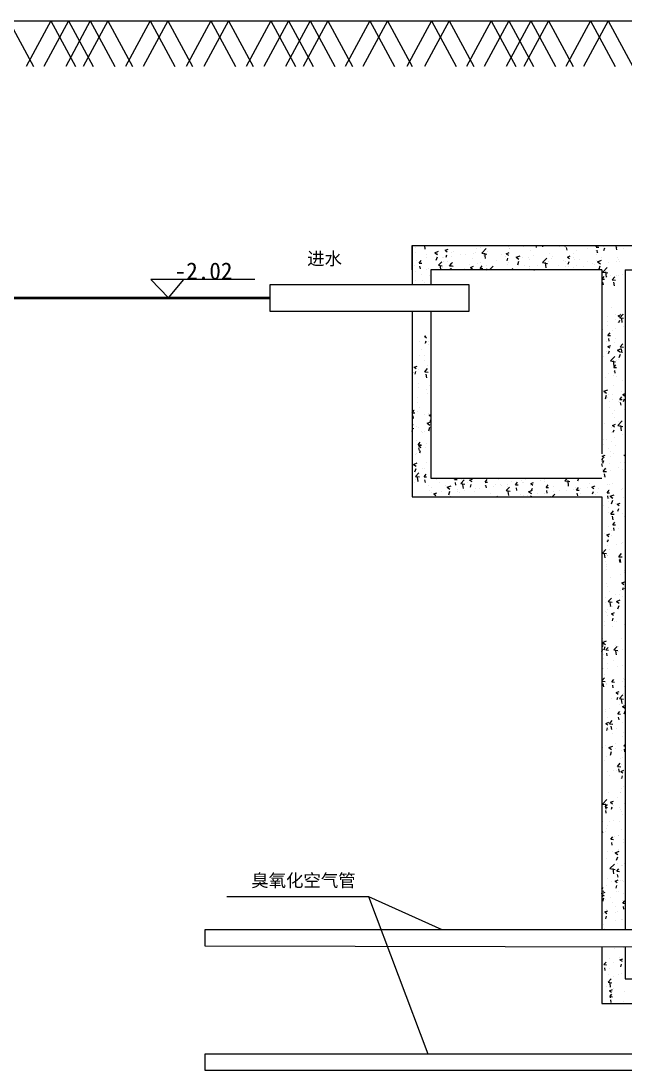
# Model space of a CAD drawing. Header units: inches. Extents: x -343134 to -190334, y -250018 to -182064.
# Drawn here: x -218609 to -214346, y -193820 to -186421 of the extents above; entities that cross this region are included whole.
import ezdxf

# ---------------------------------------------------------------- set-up
doc = ezdxf.new("R2010")
doc.units = ezdxf.units.IN
doc.header["$MEASUREMENT"] = 0
doc.linetypes.add('DASHDOT', pattern=[1, 0.5, -0.25, 0, -0.25])

# ---------------------------------------------------------------- blocks, each defined once
blk = doc.blocks.new('4')
at = {"ltscale": 5}
for p, q in [((50049.8321, -10689.0826), (50049.8321, -10689.3565)), ((50049.8321, -10689.0826), (50051.3344, -10689.0826)), ((50049.8321, -10689.2541), (50049.8321, -10689.0826)), ((50049.9234, -10689.1063), (50049.9206, -10689.0826)), ((50050.7097, -10689.0958), (50050.7073, -10689.0826)), ((50050.7543, -10689.0917), (50050.7574, -10689.0826)), ((50050.913, -10689.0881), (50050.9148, -10689.0826)), ((50051.1309, -10689.0926), (50051.1393, -10689.0826)), ((50051.3344, -10689.0826), (50056.8344, -10689.0826)), ((50049.8524, -10689.0924), (50049.8524, -10689.0924)), ((50049.8537, -10689.1342), (50049.8537, -10689.1342)), ((50049.9037, -10689.0854), (50049.9037, -10689.0854)), ((50049.9366, -10689.1452), (50049.9366, -10689.1452)), ((50049.991, -10689.1325), (50050.019, -10689.1217)), ((50049.991, -10689.1325), (50050.0109, -10689.1459)), ((50050.0117, -10689.1353), (50050.0117, -10689.1353)), ((50050.0139, -10689.1409), (50050.0139, -10689.1409)), ((50050.065, -10689.1152), (50050.086, -10689.1072)), ((50050.065, -10689.1152), (50050.08, -10689.1253)), ((50050.0711, -10689.1644), (50050.0772, -10689.1463)), ((50050.109, -10689.1341), (50050.109, -10689.1341)), ((50050.1253, -10689.1204), (50050.1253, -10689.1204)), ((50050.174, -10689.1477), (50050.174, -10689.1477)), ((50050.2057, -10689.1449), (50050.2057, -10689.1449)), ((50050.263, -10689.1382), (50050.263, -10689.1382)), ((50050.2774, -10689.1276), (50050.2774, -10689.1276)), ((50050.284, -10689.1041), (50050.284, -10689.1041)), ((50050.3148, -10689.0954), (50050.3148, -10689.0954)), ((50050.324, -10689.1361), (50050.3552, -10689.1036)), ((50050.324, -10689.1361), (50050.3596, -10689.1416)), ((50050.3342, -10689.1545), (50050.3342, -10689.1545)), ((50050.3503, -10689.1725), (50050.3459, -10689.1345)), ((50050.3615, -10689.1224), (50050.3615, -10689.1224)), ((50050.3899, -10689.0856), (50050.3899, -10689.0856)), ((50050.4627, -10689.1418), (50050.4627, -10689.1418)), ((50050.4962, -10689.1393), (50050.5172, -10689.1312)), ((50050.4962, -10689.1393), (50050.5111, -10689.1493)), ((50050.5107, -10689.0876), (50050.5107, -10689.0876)), ((50050.5155, -10689.1013), (50050.5155, -10689.1013)), ((50050.5156, -10689.105), (50050.5156, -10689.105)), ((50050.5659, -10689.1645), (50050.5939, -10689.1538)), ((50050.6157, -10689.0918), (50050.6157, -10689.0918)), ((50050.6681, -10689.1137), (50050.6681, -10689.1137)), ((50050.6892, -10689.1541), (50050.6892, -10689.1541)), ((50050.8028, -10689.1391), (50050.8028, -10689.1391)), ((50050.8701, -10689.0881), (50050.8701, -10689.0881)), ((50050.9249, -10689.1147), (50050.9214, -10689.0958)), ((50050.9273, -10689.1633), (50050.9483, -10689.1552)), ((50050.9732, -10689.1384), (50050.9732, -10689.1384)), ((50050.9923, -10689.1142), (50050.9923, -10689.1142)), ((50051.0674, -10689.1043), (50051.0674, -10689.1043)), ((50051.1248, -10689.1192), (50051.1248, -10689.1192)), ((50051.13, -10689.1475), (50051.13, -10689.1475)), ((50051.1309, -10689.0926), (50051.1488, -10689.0942)), ((50051.1401, -10689.1335), (50051.1366, -10689.1147)), ((50051.1464, -10689.1329), (50051.1464, -10689.1329)), ((50051.181, -10689.0893), (50051.181, -10689.0893)), ((50051.1854, -10689.1157), (50051.1915, -10689.0976)), ((50051.2754, -10689.1122), (50051.2721, -10689.0837)), ((50051.2806, -10689.0967), (50051.2806, -10689.0967)), ((50051.3213, -10689.1029), (50051.3213, -10689.1029)), ((50049.8321, -10689.201), (50049.8336, -10689.2011)), ((50049.8321, -10689.2047), (50049.834, -10689.2039)), ((50049.8475, -10689.2256), (50049.8475, -10689.2256)), ((50049.8658, -10689.1878), (50049.8658, -10689.1878)), ((50049.8814, -10689.2053), (50049.8959, -10689.1881)), ((50049.8814, -10689.2053), (50049.8994, -10689.2069)), ((50049.8906, -10689.2462), (50049.8872, -10689.2274)), ((50049.9001, -10689.1853), (50049.9001, -10689.1853)), ((50049.9341, -10689.1641), (50049.9341, -10689.1641)), ((50050.0021, -10689.185), (50050.0102, -10689.1609)), ((50050.0113, -10689.1714), (50050.0113, -10689.1714)), ((50050.0171, -10689.2204), (50050.0405, -10689.1961)), ((50050.0171, -10689.2204), (50050.0438, -10689.2246)), ((50050.0343, -10689.2541), (50050.0312, -10689.227)), ((50050.0442, -10689.1677), (50050.0442, -10689.1677)), ((50050.0529, -10689.1974), (50050.0529, -10689.1974)), ((50050.0541, -10689.1641), (50050.0541, -10689.1641)), ((50050.0793, -10689.1968), (50050.0793, -10689.1968)), ((50050.0966, -10689.2242), (50050.1159, -10689.2012)), ((50050.0966, -10689.2242), (50050.1111, -10689.2069)), ((50050.0966, -10689.2241), (50050.1205, -10689.2262)), ((50050.0966, -10689.2241), (50050.1145, -10689.2257)), ((50050.1115, -10689.1582), (50050.1115, -10689.1582)), ((50050.2359, -10689.2138), (50050.2359, -10689.2138)), ((50050.2441, -10689.236), (50050.2651, -10689.228)), ((50050.255, -10689.1718), (50050.255, -10689.1718)), ((50050.2928, -10689.2058), (50050.2928, -10689.2058)), ((50050.311, -10689.2039), (50050.311, -10689.2039)), ((50050.3118, -10689.243), (50050.3263, -10689.2257)), ((50050.3578, -10689.2223), (50050.3578, -10689.2223)), ((50050.3835, -10689.2493), (50050.4028, -10689.2263)), ((50050.4246, -10689.1889), (50050.4246, -10689.1889)), ((50050.4943, -10689.1612), (50050.4943, -10689.1612)), ((50050.5022, -10689.1885), (50050.5083, -10689.1703)), ((50050.5064, -10689.2149), (50050.5064, -10689.2149)), ((50050.5119, -10689.2012), (50050.5119, -10689.2012)), ((50050.5659, -10689.1645), (50050.5858, -10689.1779)), ((50050.5769, -10689.2171), (50050.585, -10689.1929)), ((50050.6141, -10689.164), (50050.6141, -10689.164)), ((50050.6215, -10689.223), (50050.6215, -10689.223)), ((50050.6545, -10689.168), (50050.6545, -10689.168)), ((50050.662, -10689.2296), (50050.662, -10689.2296)), ((50050.6634, -10689.182), (50050.6634, -10689.182)), ((50050.6635, -10689.2276), (50050.6635, -10689.2276)), ((50050.7199, -10689.2239), (50050.7199, -10689.2239)), ((50050.7509, -10689.2023), (50050.7821, -10689.1699)), ((50050.7509, -10689.2023), (50050.7865, -10689.2078)), ((50050.7772, -10689.2387), (50050.7728, -10689.2007)), ((50050.7965, -10689.193), (50050.7965, -10689.193)), ((50050.8146, -10689.1748), (50050.8146, -10689.1748)), ((50050.8192, -10689.1595), (50050.8192, -10689.1595)), ((50050.8653, -10689.2212), (50050.8653, -10689.2212)), ((50050.8967, -10689.1875), (50050.8967, -10689.1875)), ((50050.9146, -10689.1964), (50050.9146, -10689.1964)), ((50050.9273, -10689.1633), (50050.9422, -10689.1734)), ((50050.9334, -10689.2125), (50050.9395, -10689.1944)), ((50050.9714, -10689.1629), (50050.9714, -10689.1629)), ((50050.9748, -10689.1815), (50050.9748, -10689.1815)), ((50050.9884, -10689.2226), (50050.9884, -10689.2226)), ((50051.0147, -10689.1832), (50051.0147, -10689.1832)), ((50051.0433, -10689.2288), (50051.0433, -10689.2288)), ((50051.073, -10689.1912), (50051.073, -10689.1912)), ((50051.1021, -10689.2077), (50051.1021, -10689.2077)), ((50051.1211, -10689.219), (50051.1211, -10689.219)), ((50051.1349, -10689.1883), (50051.1349, -10689.1883)), ((50051.1407, -10689.1966), (50051.1687, -10689.1858)), ((50051.1407, -10689.1966), (50051.1606, -10689.21)), ((50051.1518, -10689.2491), (50051.1599, -10689.2249)), ((50051.1662, -10689.1632), (50051.1662, -10689.1632)), ((50051.2183, -10689.1988), (50051.2183, -10689.1988)), ((50051.2769, -10689.1965), (50051.2769, -10689.1965)), ((50051.2784, -10689.1631), (50051.2784, -10689.1631)), ((50051.2915, -10689.1827), (50051.2915, -10689.1827)), ((50051.2951, -10689.1951), (50051.2951, -10689.1951)), ((50049.8577, -10689.2636), (50049.8577, -10689.2636)), ((50049.8964, -10689.2851), (50049.8964, -10689.2851)), ((50049.9328, -10689.2537), (50049.9328, -10689.2537)), ((50049.9501, -10689.2415), (50049.9501, -10689.2415)), ((50049.9555, -10689.2942), (50049.9555, -10689.2942)), ((50049.9639, -10689.2541), (50049.9639, -10689.3565)), ((50051.1712, -10689.2541), (50049.9639, -10689.2541)), ((50050.0464, -10689.2387), (50050.0464, -10689.2387)), ((50050.1038, -10689.2541), (50050.1023, -10689.2462)), ((50050.1097, -10689.2541), (50050.1072, -10689.2405)), ((50050.1636, -10689.2506), (50050.1636, -10689.2506)), ((50050.202, -10689.2448), (50050.202, -10689.2448)), ((50050.2441, -10689.236), (50050.259, -10689.2461)), ((50050.3118, -10689.243), (50050.3297, -10689.2445)), ((50050.3526, -10689.2541), (50050.3606, -10689.2457)), ((50050.3835, -10689.2492), (50050.4074, -10689.2513)), ((50050.4466, -10689.253), (50050.4466, -10689.253)), ((50050.5105, -10689.2496), (50050.5105, -10689.2496)), ((50050.5334, -10689.2541), (50050.5414, -10689.2446)), ((50050.6632, -10689.2468), (50050.6632, -10689.2468)), ((50050.6874, -10689.2541), (50050.6897, -10689.2514)), ((50050.6907, -10689.2541), (50050.6962, -10689.252)), ((50050.9133, -10689.2325), (50050.9133, -10689.2325)), ((50050.9334, -10689.2329), (50050.9334, -10689.2329)), ((50050.9696, -10689.2382), (50050.9696, -10689.2382)), ((50051.1469, -10689.2419), (50051.1469, -10689.2419)), ((50051.1712, -10689.2541), (50051.1712, -10690.5504)), ((50051.1725, -10689.3183), (50051.187, -10689.3011)), ((50051.1778, -10689.2685), (50051.209, -10689.2361)), ((50051.1778, -10689.2685), (50051.2134, -10689.274)), ((50051.2041, -10689.3049), (50051.1997, -10689.2669)), ((50051.2126, -10689.301), (50051.2126, -10689.301)), ((50051.2313, -10689.2957), (50051.2313, -10689.2957)), ((50051.2442, -10689.3246), (50051.2635, -10689.3016)), ((50051.2733, -10689.2964), (50051.2733, -10689.2964)), ((50051.2735, -10689.2962), (50051.2735, -10689.2962)), ((50051.2877, -10689.2912), (50051.2877, -10689.2912)), ((50051.3136, -10689.2877), (50051.3136, -10689.2877)), ((50051.3328, -10689.3038), (50051.3328, -10689.3038)), ((50051.3344, -10689.2541), (50051.3344, -10693.9087)), ((50051.3344, -10689.2541), (50058.3396, -10689.256)), ((50049.8586, -10689.3278), (50049.8586, -10689.3278)), ((50049.9061, -10689.3291), (50049.9061, -10689.3291)), ((50049.9217, -10689.3431), (50049.9217, -10689.3431)), ((50051.1725, -10689.3183), (50051.1904, -10689.3198)), ((50051.1817, -10689.3591), (50051.1782, -10689.3403)), ((50051.2442, -10689.3245), (50051.2681, -10689.3266)), ((50051.2594, -10689.3659), (50051.2548, -10689.3409)), ((50051.2366, -10689.5199), (50051.2366, -10689.5199)), ((50049.8321, -10689.5468), (50049.8321, -10690.8542)), ((50049.9639, -10689.5468), (50049.9639, -10690.722)), ((50051.2088, -10689.581), (50051.2088, -10689.581)), ((50051.2696, -10689.5678), (50051.2696, -10689.5678)), ((50051.2854, -10689.5764), (50051.3064, -10689.5684)), ((50051.2855, -10689.5764), (50051.3004, -10689.5865)), ((50051.2978, -10689.5906), (50051.3212, -10689.5663)), ((50051.2978, -10689.5906), (50051.3245, -10689.5947)), ((50051.2999, -10689.5602), (50051.2999, -10689.5602)), ((50051.3152, -10689.6256), (50051.3118, -10689.5971)), ((50051.3224, -10689.5661), (50051.3224, -10689.5661)), ((50051.177, -10689.6724), (50051.177, -10689.6724)), ((50051.2084, -10689.6171), (50051.2084, -10689.6171)), ((50051.2093, -10689.6455), (50051.2093, -10689.6455)), ((50051.266, -10689.6677), (50051.266, -10689.6677)), ((50051.2687, -10689.6009), (50051.2687, -10689.6009)), ((50051.2809, -10689.6258), (50051.2809, -10689.6258)), ((50051.2915, -10689.6256), (50051.2976, -10689.6075)), ((50051.3085, -10689.6039), (50051.3085, -10689.6039)), ((50051.3205, -10689.6543), (50051.3205, -10689.6543)), ((50049.919, -10689.7219), (50049.9283, -10689.7183)), ((50049.919, -10689.7219), (50049.934, -10689.732)), ((50051.2141, -10689.7155), (50051.2286, -10689.6983)), ((50051.2141, -10689.7155), (50051.2321, -10689.7171)), ((50051.2233, -10689.7564), (50051.2199, -10689.7376)), ((50051.2435, -10689.6844), (50051.2435, -10689.6844)), ((50051.2638, -10689.7341), (50051.2638, -10689.7341)), ((50049.8329, -10689.7966), (50049.8329, -10689.7966)), ((50049.8374, -10689.7716), (50049.8374, -10689.7716)), ((50049.8855, -10689.7563), (50049.8855, -10689.7563)), ((50049.9006, -10689.8119), (50049.9006, -10689.8119)), ((50049.9218, -10689.7761), (50049.9218, -10689.7761)), ((50049.9251, -10689.7711), (50049.9312, -10689.753)), ((50049.9471, -10689.7579), (50049.9471, -10689.7579)), ((50049.9473, -10689.7831), (50049.9473, -10689.7831)), ((50051.2033, -10689.7616), (50051.2033, -10689.7616)), ((50051.2124, -10689.794), (50051.2335, -10689.7859)), ((50051.2125, -10689.794), (50051.2274, -10689.804)), ((50051.2174, -10689.7502), (50051.2174, -10689.7502)), ((50051.2623, -10689.7676), (50051.2623, -10689.7676)), ((50051.2821, -10689.8192), (50051.3101, -10689.8085)), ((50051.2822, -10689.8192), (50051.302, -10689.8327)), ((50051.2997, -10689.797), (50051.319, -10689.774)), ((50051.2997, -10689.797), (50051.3236, -10689.7991)), ((50051.3149, -10689.8384), (50051.3103, -10689.8133)), ((50049.8819, -10689.8562), (50049.8819, -10689.8562)), ((50049.9202, -10689.8586), (50049.9202, -10689.8586)), ((50049.9208, -10689.8946), (50049.9208, -10689.8946)), ((50051.1818, -10689.866), (50051.1818, -10689.866)), ((50051.203, -10689.8302), (50051.203, -10689.8302)), ((50051.2185, -10689.8432), (50051.2246, -10689.825)), ((50051.2308, -10689.896), (50051.262, -10689.8635)), ((50051.2308, -10689.8959), (50051.2664, -10689.9015)), ((50051.2571, -10689.9324), (50051.2527, -10689.8944)), ((50051.2587, -10689.8674), (50051.2587, -10689.8674)), ((50051.2589, -10689.8672), (50051.2589, -10689.8672)), ((50051.2751, -10689.8961), (50051.2751, -10689.8961)), ((50051.2787, -10689.8325), (50051.2787, -10689.8325)), ((50051.2873, -10689.884), (50051.2873, -10689.884)), ((50051.2932, -10689.8718), (50051.3013, -10689.8476)), ((50051.332, -10689.8552), (50051.332, -10689.8552)), ((50049.8421, -10689.9409), (50049.8421, -10689.9409)), ((50049.846, -10689.9394), (50049.867, -10689.9314)), ((50049.8461, -10689.9394), (50049.861, -10689.9495)), ((50049.8521, -10689.9886), (50049.8582, -10689.9705)), ((50049.8782, -10689.956), (50049.8782, -10689.956)), ((50049.9164, -10689.9671), (50049.9164, -10689.9671)), ((50049.9207, -10689.9724), (50049.94, -10689.9494)), ((50049.9378, -10689.9309), (50049.9378, -10689.9309)), ((50051.2496, -10689.8995), (50051.2496, -10689.8995)), ((50051.255, -10689.9673), (50051.255, -10689.9673)), ((50051.2558, -10689.9412), (50051.2702, -10689.9239)), ((50051.2558, -10689.9411), (50051.2737, -10689.9427)), ((50051.2649, -10689.982), (50051.2615, -10689.9632)), ((50049.8413, -10689.9769), (50049.8413, -10689.9769)), ((50049.8422, -10689.9794), (50049.8422, -10689.9794)), ((50049.9207, -10689.9724), (50049.9446, -10689.9744)), ((50049.9359, -10690.0137), (50049.9313, -10689.9887)), ((50049.9625, -10690.0258), (50049.9625, -10690.0258)), ((50051.1962, -10690.0144), (50051.1962, -10690.0144)), ((50051.219, -10689.985), (50051.219, -10689.985)), ((50051.2541, -10690.0004), (50051.2541, -10690.0004)), ((50051.2713, -10690.0045), (50051.2713, -10690.0045)), ((50051.3196, -10690.0342), (50051.3196, -10690.0342)), ((50049.8375, -10690.0854), (50049.8375, -10690.0854)), ((50049.8746, -10690.0559), (50049.8746, -10690.0559)), ((50049.8794, -10690.0842), (50049.8794, -10690.0842)), ((50049.9323, -10690.0955), (50049.9323, -10690.0955)), ((50049.9511, -10690.0704), (50049.9511, -10690.0704)), ((50051.1848, -10690.1093), (50051.2128, -10690.0985)), ((50051.1848, -10690.1093), (50051.2047, -10690.1227)), ((50051.2514, -10690.0672), (50051.2514, -10690.0672)), ((50051.306, -10690.1079), (50051.306, -10690.1079)), ((50049.8709, -10690.1558), (50049.8709, -10690.1558)), ((50049.8722, -10690.1887), (50049.8722, -10690.1887)), ((50049.9427, -10690.1244), (50049.9427, -10690.1244)), ((50051.1924, -10690.1229), (50051.1924, -10690.1229)), ((50051.1959, -10690.1618), (50051.204, -10690.1377)), ((50051.2082, -10690.1521), (50051.2082, -10690.1521)), ((50051.2165, -10690.1301), (50051.2165, -10690.1301)), ((50051.2238, -10690.1786), (50051.2238, -10690.1786)), ((50051.2478, -10690.167), (50051.2478, -10690.167)), ((50051.2492, -10690.1336), (50051.2492, -10690.1336)), ((50051.2917, -10690.1817), (50051.2917, -10690.1817)), ((50051.2974, -10690.1668), (50051.3118, -10690.1496)), ((50051.2974, -10690.1668), (50051.3153, -10690.1684)), ((50051.3066, -10690.2077), (50051.3031, -10690.1889)), ((50051.3185, -10690.1323), (50051.3344, -10690.1262)), ((50051.3185, -10690.1323), (50051.3335, -10690.1424)), ((50051.3207, -10690.145), (50051.3207, -10690.145)), ((50051.3246, -10690.1815), (50051.3307, -10690.1634)), ((50049.8328, -10690.2607), (50049.8472, -10690.2435)), ((50049.8328, -10690.2607), (50049.8507, -10690.2623)), ((50049.8487, -10690.2376), (50049.8487, -10690.2376)), ((50049.8673, -10690.2556), (50049.8673, -10690.2556)), ((50049.8842, -10690.2231), (50049.8842, -10690.2231)), ((50049.9459, -10690.2644), (50049.9459, -10690.2644)), ((50051.2271, -10690.2262), (50051.2271, -10690.2262)), ((50051.2443, -10690.2667), (50051.2443, -10690.2667)), ((50051.2591, -10690.247), (50051.2591, -10690.247)), ((50051.3311, -10690.2351), (50051.3311, -10690.2351)), ((50049.842, -10690.3015), (50049.8385, -10690.2827)), ((50049.9199, -10690.2745), (50049.9199, -10690.2745)), ((50049.9378, -10690.3353), (50049.9639, -10690.3253)), ((50049.9378, -10690.3353), (50049.9577, -10690.3487)), ((50049.9521, -10690.2778), (50049.9639, -10690.2733)), ((50049.9521, -10690.2778), (50049.9639, -10690.2857)), ((50049.9582, -10690.327), (50049.9639, -10690.3101)), ((50051.1865, -10690.3395), (50051.1865, -10690.3395)), ((50051.2441, -10690.2669), (50051.2441, -10690.2669)), ((50051.261, -10690.2975), (50051.261, -10690.2975)), ((50051.2839, -10690.3518), (50051.315, -10690.3193)), ((50051.2866, -10690.3263), (50051.2866, -10690.3263)), ((50049.8321, -10690.3515), (50049.8396, -10690.3437)), ((50049.8321, -10690.3704), (50049.8429, -10690.3721)), ((50049.8336, -10690.403), (50049.8321, -10690.3896)), ((50049.8636, -10690.3555), (50049.8636, -10690.3555)), ((50049.8791, -10690.3677), (50049.8791, -10690.3677)), ((50049.8983, -10690.3962), (50049.8983, -10690.3962)), ((50049.9038, -10690.4004), (50049.9038, -10690.4004)), ((50049.9214, -10690.3967), (50049.9214, -10690.3967)), ((50049.9488, -10690.3878), (50049.957, -10690.3637)), ((50051.2395, -10690.3999), (50051.2395, -10690.3999)), ((50051.2405, -10690.3668), (50051.2405, -10690.3668)), ((50051.2455, -10690.3499), (50051.2665, -10690.3418)), ((50051.2455, -10690.3498), (50051.2605, -10690.3599)), ((50051.2516, -10690.399), (50051.2577, -10690.3809)), ((50051.2839, -10690.3518), (50051.3195, -10690.3573)), ((50051.3101, -10690.3882), (50051.3057, -10690.3502)), ((50051.3187, -10690.4141), (50051.3187, -10690.4141)), ((50049.86, -10690.4554), (50049.86, -10690.4554)), ((50049.8744, -10690.4864), (50049.8888, -10690.4691)), ((50049.8744, -10690.4863), (50049.8923, -10690.4879)), ((50049.8791, -10690.4953), (50049.9001, -10690.4873)), ((50049.9314, -10690.4753), (50049.9314, -10690.4753)), ((50051.1795, -10690.4503), (50051.1795, -10690.4503)), ((50051.1814, -10690.4841), (50051.1814, -10690.4841)), ((50051.2026, -10690.4508), (50051.2026, -10690.4508)), ((50051.2368, -10690.4666), (50051.2368, -10690.4666)), ((50051.2587, -10690.4379), (50051.2587, -10690.4379)), ((50051.3329, -10690.4641), (50051.3329, -10690.4641)), ((50051.3338, -10690.428), (50051.3338, -10690.428)), ((50049.8563, -10690.5552), (50049.8563, -10690.5552)), ((50049.8618, -10690.5492), (50049.8618, -10690.5492)), ((50049.8791, -10690.4953), (50049.8941, -10690.5054)), ((50049.8836, -10690.5272), (50049.8801, -10690.5084)), ((50049.8852, -10690.5445), (50049.8913, -10690.5264)), ((50049.9, -10690.5089), (50049.9, -10690.5089)), ((50049.9254, -10690.5055), (50049.9254, -10690.5055)), ((50049.9613, -10690.5323), (50049.9613, -10690.5323)), ((50051.1725, -10690.5674), (50051.1935, -10690.5593)), ((50051.1798, -10690.5563), (50051.1798, -10690.5563)), ((50051.2156, -10690.51), (50051.2156, -10690.51)), ((50051.2346, -10690.533), (50051.2346, -10690.533)), ((50051.2549, -10690.5464), (50051.2549, -10690.5464)), ((50051.2659, -10690.4911), (50051.2659, -10690.4911)), ((50051.3262, -10690.5604), (50051.3344, -10690.5573)), ((50051.3263, -10690.5604), (50051.3344, -10690.5659)), ((50049.8405, -10690.6253), (50049.8685, -10690.6146)), ((50049.8405, -10690.6253), (50049.8604, -10690.6388)), ((50049.9347, -10690.6122), (50049.9347, -10690.6122)), ((50051.1712, -10690.5924), (50051.1799, -10690.5821)), ((50051.1712, -10690.5998), (50051.1834, -10690.6009)), ((50051.1746, -10690.6402), (50051.1712, -10690.6215)), ((50051.1726, -10690.5674), (50051.1875, -10690.5775)), ((50051.1786, -10690.6166), (50051.1847, -10690.5985)), ((50051.2277, -10690.6219), (50051.2277, -10690.6219)), ((50051.2332, -10690.5665), (50051.2332, -10690.5665)), ((50051.3031, -10690.6101), (50051.3031, -10690.6101)), ((50051.3302, -10690.615), (50051.3302, -10690.615)), ((50049.8515, -10690.6779), (50049.8596, -10690.6537)), ((50049.8527, -10690.6551), (50049.8527, -10690.6551)), ((50049.856, -10690.7099), (50049.8794, -10690.6855)), ((50049.856, -10690.7099), (50049.8827, -10690.714)), ((50049.9047, -10690.6543), (50049.9047, -10690.6543)), ((50049.916, -10690.712), (50049.9305, -10690.6948)), ((50049.919, -10690.6543), (50049.919, -10690.6543)), ((50049.9635, -10690.7093), (50049.9635, -10690.7093)), ((50051.1759, -10690.6647), (50051.1759, -10690.6647)), ((50051.1793, -10690.6745), (50051.1986, -10690.6515)), ((50051.1793, -10690.6745), (50051.2032, -10690.6766)), ((50051.1859, -10690.7084), (50051.1859, -10690.7084)), ((50051.1945, -10690.7159), (50051.1899, -10690.6908)), ((50051.207, -10690.6586), (50051.207, -10690.6586)), ((50051.2295, -10690.6664), (50051.2295, -10690.6664)), ((50051.2298, -10690.6662), (50051.2298, -10690.6662)), ((50051.2896, -10690.6497), (50051.2896, -10690.6497)), ((50051.3151, -10690.6637), (50051.3151, -10690.6637)), ((50049.849, -10690.755), (50049.849, -10690.755)), ((50049.8557, -10690.7306), (50049.8557, -10690.7306)), ((50049.8666, -10690.7428), (50049.8666, -10690.7428)), ((50049.8734, -10690.7449), (50049.8701, -10690.7164)), ((50049.916, -10690.712), (50049.9339, -10690.7136)), ((50049.9252, -10690.7529), (50049.9217, -10690.7341)), ((50049.9448, -10690.771), (50049.9448, -10690.771)), ((50049.9639, -10690.722), (50051.1712, -10690.722)), ((50050.0031, -10690.7338), (50050.0031, -10690.7338)), ((50050.0267, -10690.7496), (50050.0267, -10690.7496)), ((50050.0677, -10690.7746), (50050.0677, -10690.7746)), ((50050.0792, -10690.7864), (50050.1072, -10690.7756)), ((50050.1312, -10690.7308), (50050.1386, -10690.722)), ((50050.1312, -10690.7308), (50050.1491, -10690.7324)), ((50050.1404, -10690.7717), (50050.1369, -10690.7529)), ((50050.1762, -10690.7596), (50050.1996, -10690.7352)), ((50050.1762, -10690.7595), (50050.2029, -10690.7637)), ((50050.178, -10690.7309), (50050.178, -10690.7309)), ((50050.1869, -10690.7563), (50050.1869, -10690.7563)), ((50050.1936, -10690.7946), (50050.1903, -10690.7661)), ((50050.2192, -10690.7547), (50050.2192, -10690.7547)), ((50050.2373, -10690.7369), (50050.2583, -10690.7288)), ((50050.2373, -10690.7369), (50050.2522, -10690.7469)), ((50050.2433, -10690.7861), (50050.2494, -10690.768)), ((50050.2838, -10690.7228), (50050.2838, -10690.7228)), ((50050.3445, -10690.7742), (50050.3445, -10690.7742)), ((50050.3464, -10690.7497), (50050.3608, -10690.7324)), ((50050.3464, -10690.7497), (50050.3643, -10690.7512)), ((50050.347, -10690.7631), (50050.347, -10690.7631)), ((50050.3556, -10690.7905), (50050.3521, -10690.7717)), ((50050.4092, -10690.7781), (50050.4092, -10690.7781)), ((50050.4196, -10690.7643), (50050.4196, -10690.7643)), ((50050.4439, -10690.7296), (50050.4439, -10690.7296)), ((50050.4554, -10690.7651), (50050.4554, -10690.7651)), ((50050.4608, -10690.7709), (50050.4608, -10690.7709)), ((50050.5072, -10690.7699), (50050.5072, -10690.7699)), ((50050.5072, -10690.7787), (50050.5072, -10690.7787)), ((50050.5332, -10690.7493), (50050.5332, -10690.7493)), ((50050.5615, -10690.7685), (50050.576, -10690.7513)), ((50050.5615, -10690.7685), (50050.5795, -10690.77)), ((50050.6041, -10690.7363), (50050.6041, -10690.7363)), ((50050.6123, -10690.7517), (50050.6123, -10690.7517)), ((50050.6146, -10690.75), (50050.6146, -10690.75)), ((50050.6304, -10690.7351), (50050.6304, -10690.7351)), ((50050.6673, -10690.7766), (50050.6673, -10690.7766)), ((50050.6684, -10690.7609), (50050.6894, -10690.7529)), ((50050.6684, -10690.7609), (50050.6833, -10690.771)), ((50050.7227, -10690.7244), (50050.7227, -10690.7244)), ((50050.7404, -10690.7387), (50050.7404, -10690.7387)), ((50050.7642, -10690.7431), (50050.7642, -10690.7431)), ((50050.7681, -10690.7292), (50050.7681, -10690.7292)), ((50050.7767, -10690.7873), (50050.7912, -10690.7701)), ((50050.8166, -10690.7243), (50050.8166, -10690.7243)), ((50050.8275, -10690.7834), (50050.8275, -10690.7834)), ((50050.91, -10690.7415), (50050.9287, -10690.722)), ((50050.91, -10690.7414), (50050.9456, -10690.747)), ((50050.9244, -10690.7499), (50050.9244, -10690.7499)), ((50050.9363, -10690.7779), (50050.9319, -10690.7399)), ((50051.0012, -10690.742), (50051.0079, -10690.722)), ((50051.0845, -10690.7566), (50051.0845, -10690.7566)), ((50051.097, -10690.783), (50051.097, -10690.783)), ((50051.0995, -10690.7849), (50051.1205, -10690.7769)), ((50051.1225, -10690.7797), (50051.1225, -10690.7797)), ((50051.2106, -10690.7681), (50051.2106, -10690.7681)), ((50051.2259, -10690.7662), (50051.2259, -10690.7662)), ((50051.2447, -10690.7634), (50051.2447, -10690.7634)), ((50049.8321, -10690.8542), (50051.1712, -10690.8542)), ((50049.9544, -10690.8129), (50049.9544, -10690.8129)), ((50049.9663, -10690.824), (50049.9663, -10690.824)), ((50049.9676, -10690.7878), (50049.9676, -10690.7878)), ((50049.9852, -10690.8336), (50050.0062, -10690.8256)), ((50049.9852, -10690.8336), (50050.0001, -10690.8437)), ((50049.9994, -10690.8337), (50049.9994, -10690.8337)), ((50049.9994, -10690.8337), (50049.9994, -10690.8337)), ((50050.0414, -10690.8141), (50050.0414, -10690.8141)), ((50050.0792, -10690.7864), (50050.0991, -10690.7998)), ((50050.0903, -10690.8389), (50050.0984, -10690.8148)), ((50050.1046, -10690.8542), (50050.1065, -10690.852)), ((50050.1055, -10690.8252), (50050.1055, -10690.8252)), ((50050.1509, -10690.8145), (50050.1509, -10690.8145)), ((50050.155, -10690.7991), (50050.155, -10690.7991)), ((50050.1679, -10690.8219), (50050.1679, -10690.8219)), ((50050.2014, -10690.8081), (50050.2014, -10690.8081)), ((50050.2739, -10690.8187), (50050.2739, -10690.8187)), ((50050.2805, -10690.7952), (50050.2805, -10690.7952)), ((50050.3068, -10690.792), (50050.3068, -10690.792)), ((50050.3814, -10690.831), (50050.3814, -10690.831)), ((50050.4253, -10690.8542), (50050.4373, -10690.8496)), ((50050.4964, -10690.8092), (50050.5197, -10690.7849)), ((50050.4964, -10690.8092), (50050.5231, -10690.8133)), ((50050.5137, -10690.8442), (50050.5104, -10690.8157)), ((50050.5707, -10690.8093), (50050.5673, -10690.7905)), ((50050.5949, -10690.84), (50050.5949, -10690.84)), ((50050.6087, -10690.8516), (50050.6087, -10690.8516)), ((50050.6182, -10690.8461), (50050.6182, -10690.8461)), ((50050.6437, -10690.8427), (50050.6437, -10690.8427)), ((50050.6541, -10690.8184), (50050.6821, -10690.8077)), ((50050.6541, -10690.8184), (50050.674, -10690.8318)), ((50050.6707, -10690.8542), (50050.6732, -10690.8468)), ((50050.6745, -10690.8101), (50050.6806, -10690.792)), ((50050.7188, -10690.8328), (50050.7188, -10690.8328)), ((50050.7645, -10690.8291), (50050.7645, -10690.8291)), ((50050.7767, -10690.7873), (50050.7947, -10690.7889)), ((50050.7859, -10690.8282), (50050.7824, -10690.8094)), ((50050.8085, -10690.849), (50050.8085, -10690.849)), ((50050.821, -10690.8542), (50050.8399, -10690.8345)), ((50050.8325, -10690.8179), (50050.8325, -10690.8179)), ((50050.8708, -10690.8128), (50050.8708, -10690.8128)), ((50050.9185, -10690.8079), (50050.9185, -10690.8079)), ((50050.9679, -10690.854), (50050.9679, -10690.854)), ((50050.971, -10690.7996), (50050.971, -10690.7996)), ((50050.9876, -10690.7902), (50050.9876, -10690.7902)), ((50050.9919, -10690.8061), (50051.0064, -10690.7889)), ((50050.9919, -10690.8061), (50051.0098, -10690.8077)), ((50051.0011, -10690.847), (50050.9976, -10690.8282)), ((50051.0195, -10690.8275), (50051.0195, -10690.8275)), ((50051.0219, -10690.7929), (50051.0219, -10690.7929)), ((50051.07, -10690.7887), (50051.07, -10690.7887)), ((50051.0996, -10690.7849), (50051.1145, -10690.795)), ((50051.1056, -10690.8341), (50051.1117, -10690.816)), ((50051.1265, -10690.8386), (50051.1265, -10690.8386)), ((50051.1429, -10690.824), (50051.1429, -10690.824)), ((50051.1478, -10690.7969), (50051.1478, -10690.7969)), ((50051.1712, -10690.8542), (50051.1712, -10693.9087)), ((50051.2071, -10690.825), (50051.2215, -10690.8077)), ((50051.2071, -10690.825), (50051.225, -10690.8265)), ((50051.2163, -10690.8658), (50051.2128, -10690.847)), ((50051.2249, -10690.7993), (50051.2249, -10690.7993)), ((50051.2289, -10690.8505), (50051.2569, -10690.8397)), ((50051.2289, -10690.8505), (50051.2488, -10690.8639)), ((50051.3079, -10690.8037), (50051.3079, -10690.8037)), ((50051.3178, -10690.794), (50051.3178, -10690.794)), ((50051.185, -10690.9159), (50051.185, -10690.9159)), ((50051.2147, -10690.8899), (50051.2147, -10690.8899)), ((50051.22, -10690.9325), (50051.22, -10690.9325)), ((50051.2222, -10690.8661), (50051.2222, -10690.8661)), ((50051.2355, -10690.867), (50051.2355, -10690.867)), ((50051.24, -10690.903), (50051.2481, -10690.8788)), ((50051.2698, -10690.9042), (50051.2698, -10690.9042)), ((50051.2786, -10690.9057), (50051.2996, -10690.8977)), ((50051.2786, -10690.9057), (50051.2936, -10690.9158)), ((50051.3212, -10690.8614), (50051.3212, -10690.8614)), ((50051.2186, -10690.966), (50051.2186, -10690.966)), ((50051.2348, -10690.9754), (50051.2541, -10690.9524)), ((50051.2348, -10690.9754), (50051.2587, -10690.9775)), ((50051.2423, -10690.9798), (50051.2423, -10690.9798)), ((50051.25, -10691.0168), (50051.2454, -10690.9917)), ((50051.2847, -10690.9549), (50051.2908, -10690.9368)), ((50051.3174, -10690.9699), (50051.3174, -10690.9699)), ((50051.3293, -10690.9949), (50051.3293, -10690.9949)), ((50051.2149, -10691.0658), (50051.2149, -10691.0658)), ((50051.2152, -10691.0657), (50051.2152, -10691.0657)), ((50051.2487, -10691.0506), (50051.2632, -10691.0334)), ((50051.2487, -10691.0506), (50051.2666, -10691.0522)), ((50051.2579, -10691.0915), (50051.2544, -10691.0727)), ((50051.2648, -10691.0488), (50051.2648, -10691.0488)), ((50051.2867, -10691.076), (50051.2867, -10691.076)), ((50051.1898, -10691.1095), (50051.1898, -10691.1095)), ((50051.2056, -10691.1233), (50051.2266, -10691.1152)), ((50051.2056, -10691.1233), (50051.2206, -10691.1333)), ((50051.2117, -10691.1725), (50051.2178, -10691.1543)), ((50051.2384, -10691.0882), (50051.2384, -10691.0882)), ((50051.242, -10691.1252), (50051.242, -10691.1252)), ((50051.1765, -10691.2504), (50051.1999, -10691.2261)), ((50051.2058, -10691.1651), (50051.2058, -10691.1651)), ((50051.2103, -10691.1988), (50051.2103, -10691.1988)), ((50051.2113, -10691.1657), (50051.2113, -10691.1657)), ((50051.227, -10691.2284), (50051.227, -10691.2284)), ((50051.2731, -10691.1916), (50051.2731, -10691.1916)), ((50051.311, -10691.1866), (50051.311, -10691.1866)), ((50051.3169, -10691.1739), (50051.3169, -10691.1739)), ((50051.1765, -10691.2504), (50051.2032, -10691.2545)), ((50051.1939, -10691.2854), (50051.1905, -10691.2569)), ((50051.2076, -10691.2656), (50051.2076, -10691.2656)), ((50051.2139, -10691.2698), (50051.2139, -10691.2698)), ((50051.2903, -10691.2763), (50051.3096, -10691.2533)), ((50051.2903, -10691.2763), (50051.3048, -10691.259)), ((50051.2903, -10691.2763), (50051.3142, -10691.2784)), ((50051.2903, -10691.2763), (50051.3083, -10691.2778)), ((50051.2916, -10691.2838), (50051.2916, -10691.2838)), ((50051.2995, -10691.3171), (50051.2961, -10691.2983)), ((50051.3055, -10691.3177), (50051.3009, -10691.2926)), ((50051.1942, -10691.3099), (50051.1942, -10691.3099)), ((50051.204, -10691.3655), (50051.204, -10691.3655)), ((50051.2054, -10691.332), (50051.2054, -10691.332)), ((50051.2058, -10691.3443), (50051.2058, -10691.3443)), ((50051.3284, -10691.3748), (50051.3284, -10691.3748)), ((50051.2319, -10691.422), (50051.2319, -10691.422)), ((50051.3048, -10691.4033), (50051.3048, -10691.4033)), ((50051.3287, -10691.3885), (50051.3287, -10691.3885)), ((50051.2003, -10691.4653), (50051.2003, -10691.4653)), ((50051.2006, -10691.4651), (50051.2006, -10691.4651)), ((50051.2137, -10691.4882), (50051.2137, -10691.4882)), ((50051.2258, -10691.5216), (50051.2258, -10691.5216)), ((50051.301, -10691.5117), (50051.301, -10691.5117)), ((50051.3117, -10691.4616), (50051.3327, -10691.4535)), ((50051.3117, -10691.4616), (50051.3266, -10691.4717)), ((50051.3178, -10691.5108), (50051.3239, -10691.4927)), ((50051.332, -10691.5019), (50051.3344, -10691.4991)), ((50051.332, -10691.5019), (50051.3344, -10691.5021)), ((50051.1957, -10691.5983), (50051.1957, -10691.5983)), ((50051.1967, -10691.5652), (50051.1967, -10691.5652)), ((50051.2163, -10691.5923), (50051.2396, -10691.568)), ((50051.2163, -10691.5923), (50051.2429, -10691.5964)), ((50051.2691, -10691.541), (50051.2691, -10691.541)), ((50051.273, -10691.5916), (50051.301, -10691.5809)), ((50051.273, -10691.5916), (50051.2929, -10691.605)), ((50051.298, -10691.5419), (50051.298, -10691.5419)), ((50051.316, -10691.5538), (50051.316, -10691.5538)), ((50051.193, -10691.6651), (50051.193, -10691.6651)), ((50051.2046, -10691.6716), (50051.2046, -10691.6716)), ((50051.213, -10691.6497), (50051.213, -10691.6497)), ((50051.222, -10691.63), (50051.222, -10691.63)), ((50051.2336, -10691.6273), (50051.2303, -10691.5988)), ((50051.2387, -10691.6791), (50051.2597, -10691.6711)), ((50051.248, -10691.6266), (50051.248, -10691.6266)), ((50051.2841, -10691.6442), (50051.2922, -10691.62)), ((50051.1712, -10691.6935), (50051.1729, -10691.6915)), ((50051.1712, -10691.7099), (50051.1763, -10691.7103)), ((50051.1908, -10691.7315), (50051.1908, -10691.7315)), ((50051.2106, -10691.6943), (50051.2106, -10691.6943)), ((50051.2387, -10691.6791), (50051.2536, -10691.6892)), ((50051.2448, -10691.7283), (50051.2509, -10691.7102)), ((50051.2567, -10691.7334), (50051.2567, -10691.7334)), ((50051.2739, -10691.7346), (50051.2739, -10691.7346)), ((50051.1894, -10691.7649), (50051.1894, -10691.7649)), ((50051.2429, -10691.7712), (50051.2429, -10691.7712)), ((50051.3275, -10691.7546), (50051.3275, -10691.7546)), ((50051.1712, -10691.8946), (50051.1867, -10691.8886)), ((50051.1757, -10691.8817), (50051.2037, -10691.8709)), ((50051.1757, -10691.8817), (50051.1956, -10691.8951)), ((50051.1778, -10691.8517), (50051.1778, -10691.8517)), ((50051.1857, -10691.8648), (50051.1857, -10691.8648)), ((50051.186, -10691.8646), (50051.186, -10691.8646)), ((50051.3111, -10691.8536), (50051.3111, -10691.8536)), ((50051.1712, -10691.9004), (50051.1806, -10691.9068)), ((50051.1718, -10691.9459), (50051.1779, -10691.9278)), ((50051.1821, -10691.9647), (50051.1821, -10691.9647)), ((50051.1868, -10691.9342), (50051.1949, -10691.9101)), ((50051.2, -10691.9344), (50051.2145, -10691.9172)), ((50051.2, -10691.9344), (50051.218, -10691.936)), ((50051.2092, -10691.9753), (50051.2058, -10691.9565)), ((50051.256, -10691.9342), (50051.2794, -10691.9098)), ((50051.256, -10691.9342), (50051.2827, -10691.9383)), ((50051.2697, -10691.9049), (50051.2697, -10691.9049)), ((50051.2734, -10691.9692), (50051.2701, -10691.9407)), ((50051.2884, -10691.9451), (50051.2884, -10691.9451)), ((50051.2891, -10691.909), (50051.2891, -10691.909)), ((50051.3152, -10691.9336), (50051.3152, -10691.9336)), ((50051.1811, -10691.9978), (50051.1811, -10691.9978)), ((50051.2121, -10692.0295), (50051.2121, -10692.0295)), ((50051.2527, -10692.0069), (50051.2527, -10692.0069)), ((50051.1784, -10692.0645), (50051.1784, -10692.0645)), ((50051.1839, -10692.0668), (50051.1839, -10692.0668)), ((50051.1902, -10692.1083), (50051.1902, -10692.1083)), ((50051.2094, -10692.0634), (50051.2094, -10692.0634)), ((50051.2845, -10692.0535), (50051.2845, -10692.0535)), ((50051.3159, -10692.0472), (50051.3159, -10692.0472)), ((50051.3325, -10692.0434), (50051.3325, -10692.0434)), ((50051.1712, -10692.1523), (50051.1892, -10692.1308)), ((50051.1712, -10692.1539), (50051.1938, -10692.1559)), ((50051.1748, -10692.1644), (50051.1748, -10692.1644)), ((50051.1762, -10692.1309), (50051.1762, -10692.1309)), ((50051.1851, -10692.1952), (50051.1805, -10692.1701)), ((50051.193, -10692.1594), (50051.193, -10692.1594)), ((50051.2034, -10692.1781), (50051.2034, -10692.1781)), ((50051.2056, -10692.1719), (50051.2056, -10692.1719)), ((50051.2417, -10692.1601), (50051.2561, -10692.1429)), ((50051.2417, -10692.1601), (50051.2596, -10692.1616)), ((50051.2508, -10692.2009), (50051.2474, -10692.1821)), ((50051.3192, -10692.1569), (50051.3192, -10692.1569)), ((50051.3267, -10692.1345), (50051.3267, -10692.1345)), ((50051.3288, -10692.1433), (50051.3288, -10692.1433)), ((50051.1714, -10692.2641), (50051.1714, -10692.2641)), ((50051.2718, -10692.235), (50051.2928, -10692.227)), ((50051.2718, -10692.235), (50051.2867, -10692.2451)), ((50051.2958, -10692.2761), (50051.3192, -10692.2517)), ((50051.3252, -10692.2431), (50051.3252, -10692.2431)), ((50051.3313, -10692.1913), (50051.3313, -10692.1913)), ((50051.2403, -10692.2752), (50051.2403, -10692.2752)), ((50051.2779, -10692.2842), (50051.2839, -10692.2661)), ((50051.2947, -10692.3194), (50051.2947, -10692.3194)), ((50051.2958, -10692.2761), (50051.3225, -10692.2802)), ((50051.3132, -10692.3111), (50051.3099, -10692.2826)), ((50051.3143, -10692.3135), (50051.3143, -10692.3135)), ((50051.3171, -10692.3328), (50051.3344, -10692.3262)), ((50051.3172, -10692.3328), (50051.3344, -10692.3444)), ((50051.3258, -10692.3217), (50051.3258, -10692.3217)), ((50051.3262, -10692.3359), (50051.3262, -10692.3359)), ((50051.1966, -10692.3664), (50051.1966, -10692.3664)), ((50051.1978, -10692.353), (50051.1978, -10692.353)), ((50051.2112, -10692.4094), (50051.2112, -10692.4094)), ((50051.2261, -10692.3491), (50051.2261, -10692.3491)), ((50051.2833, -10692.3857), (50051.2977, -10692.3685)), ((50051.2833, -10692.3857), (50051.3012, -10692.3873)), ((50051.2925, -10692.4266), (50051.289, -10692.4078)), ((50051.3215, -10692.343), (50051.3215, -10692.343)), ((50051.3282, -10692.3854), (50051.3344, -10692.367)), ((50051.1988, -10692.4526), (50051.2198, -10692.4445)), ((50051.1988, -10692.4526), (50051.2137, -10692.4626)), ((50051.2049, -10692.5018), (50051.211, -10692.4836)), ((50051.2254, -10692.4547), (50051.2447, -10692.4317)), ((50051.2254, -10692.4547), (50051.2493, -10692.4568)), ((50051.235, -10692.4719), (50051.235, -10692.4719)), ((50051.2406, -10692.4961), (50051.236, -10692.471)), ((50051.3179, -10692.4429), (50051.3179, -10692.4429)), ((50051.221, -10692.4936), (50051.221, -10692.4936)), ((50051.2462, -10692.525), (50051.2462, -10692.525)), ((50051.2719, -10692.4869), (50051.2719, -10692.4869)), ((50051.3142, -10692.5427), (50051.3142, -10692.5427)), ((50051.3258, -10692.5144), (50051.3258, -10692.5144)), ((50051.1766, -10692.6252), (50051.1766, -10692.6252)), ((50051.193, -10692.6053), (50051.193, -10692.6053)), ((50051.2198, -10692.6229), (50051.2478, -10692.6121)), ((50051.2198, -10692.6229), (50051.2397, -10692.6363)), ((50051.2672, -10692.6315), (50051.2672, -10692.6315)), ((50051.2681, -10692.5954), (50051.2681, -10692.5954)), ((50051.3249, -10692.6114), (50051.3344, -10692.6001)), ((50051.3249, -10692.6114), (50051.3344, -10692.6122)), ((50051.3341, -10692.6523), (50051.3306, -10692.6335)), ((50051.2023, -10692.6846), (50051.2023, -10692.6846)), ((50051.2309, -10692.6754), (50051.239, -10692.6512)), ((50051.2399, -10692.6655), (50051.2399, -10692.6655)), ((50051.3028, -10692.6987), (50051.3028, -10692.6987)), ((50051.3106, -10692.6426), (50051.3106, -10692.6426)), ((50051.3134, -10692.6934), (50051.3134, -10692.6934)), ((50051.1892, -10692.7137), (50051.1892, -10692.7137)), ((50051.2809, -10692.7556), (50051.3002, -10692.7326)), ((50051.2809, -10692.7556), (50051.3048, -10692.7576)), ((50051.2961, -10692.7969), (50051.2915, -10692.7719)), ((50051.3069, -10692.7425), (50051.3069, -10692.7425)), ((50051.2103, -10692.7893), (50051.2103, -10692.7893)), ((50051.2239, -10692.8171), (50051.2239, -10692.8171)), ((50051.2527, -10692.7831), (50051.2527, -10692.7831)), ((50051.2771, -10692.7845), (50051.2771, -10692.7845)), ((50051.3033, -10692.8424), (50051.3033, -10692.8424)), ((50051.3049, -10692.7909), (50051.3259, -10692.7828)), ((50051.3049, -10692.7909), (50051.3198, -10692.801)), ((50051.3109, -10692.8401), (50051.317, -10692.822)), ((50051.3094, -10692.9137), (50051.3094, -10692.9137)), ((50051.3249, -10692.8943), (50051.3249, -10692.8943)), ((50051.1752, -10693.0207), (50051.2063, -10692.9883)), ((50051.2187, -10692.9378), (50051.2187, -10692.9378)), ((50051.2319, -10693.0084), (50051.2529, -10693.0004)), ((50051.2819, -10692.9781), (50051.2819, -10692.9781)), ((50051.2996, -10692.9422), (50051.2996, -10692.9422)), ((50051.3023, -10692.9417), (50051.3023, -10692.9417)), ((50051.1752, -10693.0207), (50051.2107, -10693.0262)), ((50051.193, -10693.0439), (50051.2074, -10693.0267)), ((50051.193, -10693.0439), (50051.2109, -10693.0454)), ((50051.2014, -10693.0571), (50051.197, -10693.0191)), ((50051.2022, -10693.0847), (50051.1987, -10693.0659)), ((50051.2042, -10693.0715), (50051.2042, -10693.0715)), ((50051.2319, -10693.0084), (50051.2468, -10693.0185)), ((50051.238, -10693.0576), (50051.244, -10693.0395)), ((50051.2555, -10693.0288), (50051.2555, -10693.0288)), ((50051.296, -10693.0421), (50051.296, -10693.0421)), ((50051.3043, -10693.0583), (50051.3043, -10693.0583)), ((50051.3125, -10693.0733), (50051.3125, -10693.0733)), ((50051.3306, -10693.0189), (50051.3306, -10693.0189)), ((50051.1766, -10693.1471), (50051.1766, -10693.1471)), ((50051.2244, -10693.1461), (50051.2244, -10693.1461)), ((50051.2517, -10693.1372), (50051.2517, -10693.1372)), ((50051.2923, -10693.142), (50051.2923, -10693.142)), ((50051.3191, -10693.097), (50051.3191, -10693.097)), ((50051.1712, -10693.2213), (50051.1799, -10693.2179)), ((50051.1991, -10693.2161), (50051.1991, -10693.2161)), ((50051.2011, -10693.1912), (50051.2011, -10693.1912)), ((50051.2094, -10693.1692), (50051.2094, -10693.1692)), ((50051.3087, -10693.1999), (50051.3087, -10693.1999)), ((50051.1712, -10693.2343), (50051.1738, -10693.236)), ((50051.1728, -10693.2555), (50051.1728, -10693.2555)), ((50051.2346, -10693.2696), (50051.2491, -10693.2523)), ((50051.2346, -10693.2695), (50051.2525, -10693.2711)), ((50051.2438, -10693.3104), (50051.2403, -10693.2916)), ((50051.2607, -10693.2503), (50051.2607, -10693.2503)), ((50051.2864, -10693.2406), (50051.2864, -10693.2406)), ((50051.2887, -10693.2418), (50051.2887, -10693.2418)), ((50051.3239, -10693.2906), (50051.3239, -10693.2906)), ((50051.324, -10693.2742), (50051.324, -10693.2742)), ((50051.2075, -10693.3589), (50051.2075, -10693.3589)), ((50051.2453, -10693.3539), (50051.2453, -10693.3539)), ((50051.2639, -10693.364), (50051.2919, -10693.3533)), ((50051.2639, -10693.364), (50051.2838, -10693.3774)), ((50051.285, -10693.3417), (50051.285, -10693.3417)), ((50051.201, -10693.4028), (50051.201, -10693.4028)), ((50051.2282, -10693.4766), (50051.2594, -10693.4441)), ((50051.275, -10693.4166), (50051.2831, -10693.3924)), ((50051.2814, -10693.4416), (50051.2814, -10693.4416)), ((50051.3297, -10693.4369), (50051.3297, -10693.4369)), ((50051.2282, -10693.4766), (50051.2638, -10693.4821)), ((50051.2545, -10693.513), (50051.25, -10693.475)), ((50051.2762, -10693.4952), (50051.2907, -10693.478)), ((50051.2762, -10693.4952), (50051.2942, -10693.4968)), ((50051.2854, -10693.5361), (50051.282, -10693.5173)), ((50051.3116, -10693.4532), (50051.3116, -10693.4532)), ((50051.318, -10693.4523), (50051.318, -10693.4523)), ((50051.2085, -10693.5491), (50051.2085, -10693.5491)), ((50051.2391, -10693.5706), (50051.2391, -10693.5706)), ((50051.265, -10693.5643), (50051.286, -10693.5563)), ((50051.265, -10693.5643), (50051.2799, -10693.5744)), ((50051.271, -10693.6135), (50051.2771, -10693.5954)), ((50051.2778, -10693.5414), (50051.2778, -10693.5414)), ((50051.2804, -10693.5629), (50051.2804, -10693.5629)), ((50051.3027, -10693.5629), (50051.3027, -10693.5629)), ((50051.3142, -10693.5607), (50051.3142, -10693.5607)), ((50051.3248, -10693.5701), (50051.3248, -10693.5701)), ((50051.1712, -10693.6204), (50051.1798, -10693.6101)), ((50051.1712, -10693.634), (50051.1844, -10693.6352)), ((50051.1712, -10693.6523), (50051.1946, -10693.6433)), ((50051.1757, -10693.6745), (50051.1712, -10693.6502)), ((50051.1712, -10693.6572), (50051.1865, -10693.6675)), ((50051.2058, -10693.5964), (50051.2058, -10693.5964)), ((50051.2741, -10693.6413), (50051.2741, -10693.6413)), ((50051.2875, -10693.6362), (50051.2875, -10693.6362)), ((50051.3231, -10693.6541), (50051.3231, -10693.6541)), ((50049.5252, -10693.6751), (50048.5252, -10693.6751)), ((50049.9458, -10694.7857), (50049.5252, -10693.6751)), ((50050.044, -10693.9087), (50049.5252, -10693.6751)), ((50051.1777, -10693.7066), (50051.1858, -10693.6825)), ((50051.1999, -10693.6977), (50051.1999, -10693.6977)), ((50051.2353, -10693.679), (50051.2353, -10693.679)), ((50051.2431, -10693.7154), (50051.2431, -10693.7154)), ((50051.2705, -10693.7412), (50051.2705, -10693.7412)), ((50051.3179, -10693.7209), (50051.3323, -10693.7036)), ((50051.3179, -10693.7209), (50051.3344, -10693.7223)), ((50051.3199, -10693.7032), (50051.3199, -10693.7032)), ((50051.327, -10693.7617), (50051.3236, -10693.7429)), ((50051.1823, -10693.7939), (50051.1823, -10693.7939)), ((50051.192, -10693.7819), (50051.213, -10693.7738)), ((50051.192, -10693.7819), (50051.2069, -10693.7919)), ((50051.198, -10693.8311), (50051.2041, -10693.8129)), ((50051.2009, -10693.7662), (50051.2009, -10693.7662)), ((50051.27, -10693.7824), (50051.27, -10693.7824)), ((50051.2824, -10693.7807), (50051.2824, -10693.7807)), ((50051.1846, -10693.8687), (50051.1846, -10693.8687)), ((50051.2668, -10693.841), (50051.2668, -10693.841)), ((50051.3107, -10693.8331), (50051.3107, -10693.8331)), ((50051.3151, -10693.8364), (50051.3151, -10693.8364)), ((50051.1911, -10693.9007), (50051.1911, -10693.9007)), ((50051.1712, -10694.0267), (50051.1712, -10694.4284)), ((50051.2851, -10694.0279), (50051.2851, -10694.0279)), ((50051.3222, -10694.034), (50051.3222, -10694.034)), ((50051.3344, -10694.0271), (50051.3344, -10694.2541)), ((50051.2227, -10694.1124), (50051.2227, -10694.1124)), ((50051.2595, -10694.0408), (50051.2595, -10694.0408)), ((50051.2978, -10694.1025), (50051.2978, -10694.1025)), ((50051.298, -10694.1202), (50051.319, -10694.1121)), ((50051.1859, -10694.1534), (50051.2004, -10694.1361)), ((50051.1859, -10694.1533), (50051.2039, -10694.1549)), ((50051.1951, -10694.1942), (50051.1916, -10694.1754)), ((50051.2267, -10694.1812), (50051.2267, -10694.1812)), ((50051.2559, -10694.1406), (50051.2559, -10694.1406)), ((50051.2981, -10694.1202), (50051.313, -10694.1303)), ((50051.3041, -10694.1694), (50051.3102, -10694.1513)), ((50051.2143, -10694.2778), (50051.2376, -10694.2534)), ((50051.2189, -10694.2208), (50051.2189, -10694.2208)), ((50051.2522, -10694.2405), (50051.2522, -10694.2405)), ((50051.2899, -10694.2215), (50051.2899, -10694.2215)), ((50051.3098, -10694.213), (50051.3098, -10694.213)), ((50051.3325, -10694.2059), (50051.3325, -10694.2059)), ((50051.3344, -10694.2541), (50057.9302, -10694.2541)), ((50051.2068, -10694.3089), (50051.2068, -10694.3089)), ((50051.2143, -10694.2778), (50051.241, -10694.2819)), ((50051.225, -10694.3377), (50051.2461, -10694.3297)), ((50051.2316, -10694.3128), (50051.2283, -10694.2843)), ((50051.2536, -10694.3242), (50051.2536, -10694.3242)), ((50051.2251, -10694.3377), (50051.24, -10694.3478)), ((50051.2276, -10694.379), (50051.242, -10694.3618)), ((50051.2276, -10694.379), (50051.2455, -10694.3806)), ((50051.2311, -10694.3869), (50051.2372, -10694.3688)), ((50051.2367, -10694.4199), (50051.2333, -10694.4011)), ((50051.2486, -10694.3404), (50051.2486, -10694.3404)), ((50051.3271, -10694.3405), (50051.3271, -10694.3405)), ((50051.1712, -10694.4284), (50059.8544, -10694.4284)), ((50051.3213, -10694.4139), (50051.3213, -10694.4139)), ((50056.3782, -10694.7857), (50048.3695, -10694.7857)), ((50048.3695, -10694.7857), (50048.3695, -10694.8969)), ((50048.3695, -10694.8969), (50061.8682, -10694.8969))]:
    blk.add_line(p, q, dxfattribs=at)
for points in [[(50050.2326, -10689.5468), (50048.8298, -10689.5468), (50048.8298, -10689.3565), (50050.2326, -10689.3565)], [(50048.3695, -10694.02), (50057.9069, -10694.043), (50057.9069, -10693.9087), (50048.3695, -10693.9087)]]:
    blk.add_lwpolyline(points, close=True, dxfattribs=at)
at = {"ltscale": 5, "char_height": 0.09, "width": 63.866166, "attachment_point": 1}
for s, insert in [('{\\fSimSun|b0|i0|c134|p2;进水}', (50049.0913, -10689.1293)), ('{\\fSimSun|b0|i0|c134|p2;臭氧化空气管}', (50048.6966, -10693.5146))]:
    blk.add_mtext(s, dxfattribs=dict(at, insert=insert))

msp = doc.modelspace()

# ---------------------------------------------------------------- linework, layer by layer
at = {"ltscale": 5}
for p, q in [((-333056.2, -186420.9), (-190333.8, -186420.9)), ((-218695.8, -186420.9), (-218521.7, -186742.3)), ((-218398.3, -186420.9), (-218572.3, -186742.3)), ((-218398.3, -186420.9), (-218572.3, -186742.3)), ((-218274, -186420.9), (-218448, -186742.3)), ((-218398.3, -186420.9), (-218224.2, -186742.3)), ((-218119.7, -186420.9), (-218293.7, -186742.3)), ((-218274, -186420.9), (-218099.9, -186742.3)), ((-217995.3, -186420.9), (-218169.4, -186742.3)), ((-218119.7, -186420.9), (-217945.6, -186742.3)), ((-217995.3, -186420.9), (-217821.3, -186742.3)), ((-217697.8, -186420.9), (-217871.9, -186742.3)), ((-217573.5, -186420.9), (-217747.6, -186742.3)), ((-217697.8, -186420.9), (-217523.8, -186742.3)), ((-217573.5, -186420.9), (-217399.5, -186742.3)), ((-217268.4, -186420.9), (-217442.4, -186742.3)), ((-217144.1, -186420.9), (-217318.1, -186742.3)), ((-217268.4, -186420.9), (-217094.4, -186742.3)), ((-217144.1, -186420.9), (-216970, -186742.3)), ((-216846.6, -186420.9), (-217020.6, -186742.3)), ((-216722.3, -186420.9), (-216896.3, -186742.3)), ((-216846.6, -186420.9), (-216672.5, -186742.3)), ((-216568, -186420.9), (-216742, -186742.3)), ((-216722.3, -186420.9), (-216548.2, -186742.3)), ((-216443.6, -186420.9), (-216617.7, -186742.3)), ((-216568, -186420.9), (-216393.9, -186742.3)), ((-216443.6, -186420.9), (-216269.6, -186742.3)), ((-216146.1, -186420.9), (-216320.2, -186742.3)), ((-216021.8, -186420.9), (-216195.9, -186742.3)), ((-216146.1, -186420.9), (-215972.1, -186742.3)), ((-216021.8, -186420.9), (-215847.8, -186742.3)), ((-215711.8, -186420.9), (-215885.9, -186742.3)), ((-215587.5, -186420.9), (-215761.6, -186742.3)), ((-215711.8, -186420.9), (-215537.8, -186742.3)), ((-215587.5, -186420.9), (-215413.5, -186742.3)), ((-215290, -186420.9), (-215464.1, -186742.3)), ((-215165.7, -186420.9), (-215339.8, -186742.3)), ((-215290, -186420.9), (-215116, -186742.3)), ((-215011.4, -186420.9), (-215185.5, -186742.3)), ((-215165.7, -186420.9), (-214991.7, -186742.3)), ((-214887.1, -186420.9), (-215061.1, -186742.3)), ((-215011.4, -186420.9), (-214837.4, -186742.3)), ((-214887.1, -186420.9), (-214713, -186742.3)), ((-214589.6, -186420.9), (-214763.6, -186742.3)), ((-214465.3, -186420.9), (-214639.3, -186742.3)), ((-214589.6, -186420.9), (-214415.5, -186742.3)), ((-214465.3, -186420.9), (-214291.2, -186742.3)), ((-216959.2, -188245.2), (-217693.6, -188245.2)), ((-217693.6, -188245.2), (-217566.9, -188374.6)), ((-217566.9, -188374.6), (-217459.5, -188245.2))]:
    msp.add_line(p, q, dxfattribs=at)
at = {"color": 5, "lineweight": 50, "ltscale": 5}
msp.add_line((-220919, -188374.6), (-216850.7, -188374.6), dxfattribs=at)

# ---------------------------------------------------------------- block references
at = {"linetype": 'DASHDOT', "xscale": 1000, "yscale": 1000, "zscale": 1000}
msp.add_blockref('4', (-50265680.5, 10501077), dxfattribs=at)

# ---------------------------------------------------------------- texts
at = {"ltscale": 5, "insert": (-217524.8, -188124.1), "char_height": 120, "width": 6167.279, "attachment_point": 1}
msp.add_mtext('-2.02', dxfattribs=at)

doc.saveas('drawing.dxf')
